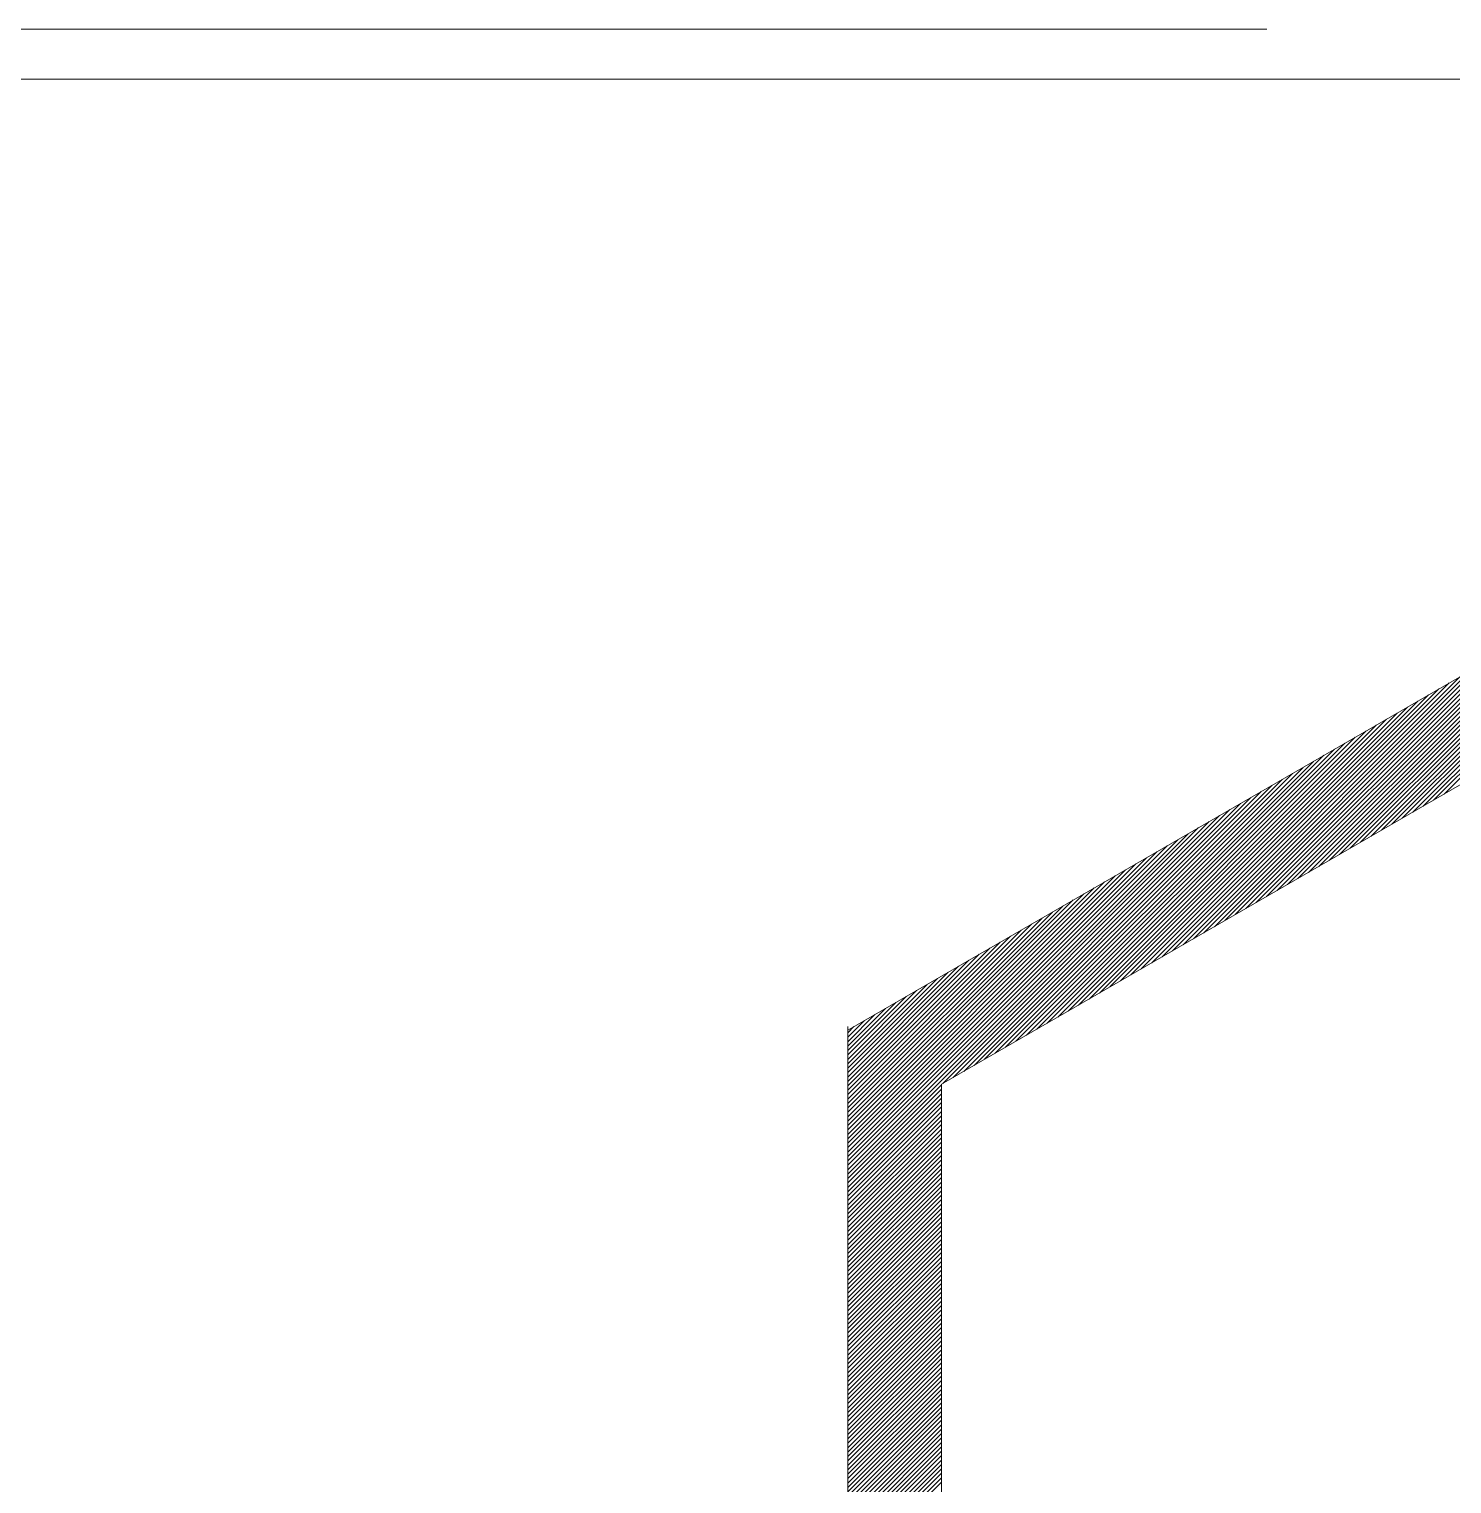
# Model space of a CAD drawing. Units: millimetres at full size. Extents: x -22551 to 92397, y -19340 to 14894.
# Drawn here: x 76727 to 77102.3, y -18619 to -18235.2 of the extents above; entities that cross this region are included whole.
import ezdxf

# ---------------------------------------------------------------- set-up
doc = ezdxf.new("R2010")
doc.units = ezdxf.units.MM
doc.header["$LTSCALE"] = 70
doc.linetypes.add('DOUBLE_CHAIN1', pattern=[8.8, 5, -1, 0.6, -0.6, 0.6, -1])
doc.layers.add('2-0_通芯', color=7, linetype='Continuous', lineweight=15)
doc.layers.add('8-0_9-1', color=7, linetype='Continuous', lineweight=15)

msp = doc.modelspace()

# ---------------------------------------------------------------- linework, layer by layer
at = {"layer": '2-0_通芯', "linetype": 'DOUBLE_CHAIN1'}
msp.add_line((75471.52, -18235.23), (92121.52, -18235.23), dxfattribs=at)
at = {"layer": '8-0_9-1'}
for p, q in [((44756.56, -18248.46), (92312.86, -18248.46)), ((76943.18, -18499.18), (77289.97, -18298.97)), ((76967.67, -18513.56), (77307.63, -18317.29)), ((77100.27, -18437.01), (77167.74, -18369.54)), ((77094.76, -18440.19), (77162.23, -18372.72)), ((77097.51, -18438.6), (77164.98, -18371.13)), ((77086.49, -18444.96), (77153.97, -18377.49)), ((77089.25, -18443.37), (77156.72, -18375.9)), ((77092, -18441.78), (77159.47, -18374.31)), ((77080.99, -18448.14), (77148.46, -18380.67)), ((77083.74, -18446.55), (77151.21, -18379.08)), ((77075.48, -18451.32), (77142.95, -18383.85)), ((77078.23, -18449.73), (77145.7, -18382.26)), ((77067.21, -18456.09), (77134.68, -18388.62)), ((77069.97, -18454.5), (77137.44, -18387.03)), ((77072.72, -18452.91), (77140.19, -18385.44)), ((77061.7, -18459.27), (77129.18, -18391.8)), ((77064.46, -18457.68), (77131.93, -18390.21)), ((77053.44, -18464.04), (77120.91, -18396.57)), ((77056.2, -18462.45), (77123.67, -18394.98)), ((77058.95, -18460.86), (77126.42, -18393.39)), ((77047.93, -18467.22), (77115.4, -18399.75)), ((77050.69, -18465.63), (77118.16, -18398.16)), ((77042.42, -18470.4), (77109.89, -18402.93)), ((77045.18, -18468.81), (77112.65, -18401.34)), ((77034.16, -18475.17), (77101.63, -18407.7)), ((77036.91, -18473.58), (77104.38, -18406.11)), ((77039.67, -18471.99), (77107.14, -18404.52)), ((77028.65, -18478.35), (77096.12, -18410.88)), ((77031.4, -18476.76), (77098.88, -18409.29)), ((77020.39, -18483.13), (77087.86, -18415.65)), ((77023.14, -18481.53), (77090.61, -18414.06)), ((77025.9, -18479.94), (77093.37, -18412.47)), ((77014.88, -18486.31), (77082.35, -18418.83)), ((77017.63, -18484.72), (77085.1, -18417.24)), ((77009.37, -18489.49), (77076.84, -18422.01)), ((77012.12, -18487.9), (77079.59, -18420.42)), ((77001.11, -18494.26), (77068.58, -18426.79)), ((77003.86, -18492.67), (77071.33, -18425.2)), ((77006.61, -18491.08), (77074.09, -18423.61)), ((76995.6, -18497.44), (77063.07, -18429.97)), ((76998.35, -18495.85), (77065.82, -18428.38)), ((76987.33, -18502.21), (77054.8, -18434.74)), ((76990.09, -18500.62), (77057.56, -18433.15)), ((76992.84, -18499.03), (77060.31, -18431.56)), ((76981.82, -18505.39), (77049.3, -18437.92)), ((76984.58, -18503.8), (77052.05, -18436.33)), ((76973.56, -18510.16), (77041.03, -18442.69)), ((76976.32, -18508.57), (77043.79, -18441.1)), ((76979.07, -18506.98), (77046.54, -18439.51)), ((76968.05, -18513.34), (77035.52, -18445.87)), ((76970.81, -18511.75), (77038.28, -18444.28)), ((76942.97, -18537.26), (77032.77, -18447.46)), ((76942.97, -18536.09), (77030.01, -18449.05)), ((76942.97, -18534.93), (77027.26, -18450.64)), ((76942.97, -18533.76), (77024.5, -18452.23)), ((76942.97, -18532.6), (77021.75, -18453.82)), ((76942.97, -18531.44), (77019, -18455.41)), ((76942.97, -18530.27), (77016.24, -18457)), ((76942.97, -18529.11), (77013.49, -18458.59)), ((76942.97, -18527.94), (77010.73, -18460.18)), ((76942.97, -18526.78), (77007.98, -18461.77)), ((76942.97, -18525.62), (77005.22, -18463.36)), ((76942.97, -18524.45), (77002.47, -18464.95)), ((76942.97, -18523.29), (76999.71, -18466.54)), ((76942.97, -18522.12), (76996.96, -18468.13)), ((76942.97, -18520.96), (76994.21, -18469.72)), ((76942.97, -18519.79), (76991.45, -18471.31)), ((76942.97, -18518.63), (76988.7, -18472.91)), ((76942.97, -18517.47), (76985.94, -18474.5)), ((76942.97, -18516.3), (76983.19, -18476.09)), ((76942.97, -18515.14), (76980.43, -18477.68)), ((76942.97, -18513.97), (76977.68, -18479.27)), ((76942.97, -18512.81), (76974.92, -18480.86)), ((76942.97, -18511.65), (76972.17, -18482.45)), ((76942.97, -18510.48), (76969.41, -18484.04)), ((76942.97, -18509.32), (76966.66, -18485.63)), ((76942.97, -18508.15), (76963.91, -18487.22)), ((76942.97, -18506.99), (76961.15, -18488.81)), ((76942.97, -18505.82), (76958.4, -18490.4)), ((76942.97, -18504.66), (76955.64, -18491.99)), ((76942.97, -18503.5), (76952.89, -18493.58)), ((76942.97, -18502.33), (76950.13, -18495.17)), ((76942.97, -18501.17), (76947.38, -18496.76)), ((76942.97, -18500), (76944.62, -18498.35)), ((76942.97, -18538.42), (76967.67, -18513.73)), ((76942.97, -18539.59), (76967.67, -18514.89)), ((76967.67, -18918.33), (76967.67, -18513.56)), ((76942.97, -18540.75), (76967.67, -18516.05)), ((76942.97, -18541.91), (76967.67, -18517.22)), ((76942.97, -18543.08), (76967.67, -18518.38)), ((76942.97, -18544.24), (76967.67, -18519.55)), ((76942.97, -18545.41), (76967.67, -18520.71)), ((76942.97, -18546.57), (76967.67, -18521.87)), ((76942.97, -18547.74), (76967.67, -18523.04)), ((76942.97, -18548.9), (76967.67, -18524.2)), ((76942.97, -18550.06), (76967.67, -18525.37)), ((76942.97, -18551.23), (76967.67, -18526.53)), ((76942.97, -18552.39), (76967.67, -18527.7)), ((76942.97, -18553.56), (76967.67, -18528.86)), ((76942.97, -18554.72), (76967.67, -18530.02)), ((76942.97, -18555.88), (76967.67, -18531.19)), ((76942.97, -18557.05), (76967.67, -18532.35)), ((76942.97, -18558.21), (76967.67, -18533.52)), ((76942.97, -18559.38), (76967.67, -18534.68)), ((76942.97, -18560.54), (76967.67, -18535.85)), ((76942.97, -18561.7), (76967.67, -18537.01)), ((76942.97, -18562.87), (76967.67, -18538.17)), ((76942.97, -18564.03), (76967.67, -18539.34)), ((76942.97, -18565.2), (76967.67, -18540.5)), ((76942.97, -18566.36), (76967.67, -18541.67)), ((76942.97, -18567.53), (76967.67, -18542.83)), ((76942.97, -18568.69), (76967.67, -18543.99)), ((76942.97, -18569.85), (76967.67, -18545.16)), ((76942.97, -18571.02), (76967.67, -18546.32)), ((76942.97, -18572.18), (76967.67, -18547.49)), ((76942.97, -18573.35), (76967.67, -18548.65)), ((76942.97, -18574.51), (76967.67, -18549.81)), ((76942.97, -18575.68), (76967.67, -18550.98)), ((76942.97, -18576.84), (76967.67, -18552.14)), ((76942.97, -18578), (76967.67, -18553.31)), ((76942.97, -18579.17), (76967.67, -18554.47)), ((76942.97, -18580.33), (76967.67, -18555.64)), ((76942.97, -18581.5), (76967.67, -18556.8)), ((76942.97, -18582.66), (76967.67, -18557.96)), ((76942.97, -18583.82), (76967.67, -18559.13)), ((76942.97, -18584.99), (76967.67, -18560.29)), ((76942.97, -18586.15), (76967.67, -18561.46)), ((76942.97, -18587.32), (76967.67, -18562.62)), ((76942.97, -18588.48), (76967.67, -18563.79)), ((76942.97, -18589.65), (76967.67, -18564.95)), ((76942.97, -18590.81), (76967.67, -18566.11)), ((76942.97, -18591.97), (76967.67, -18567.28)), ((76942.97, -18593.14), (76967.67, -18568.44)), ((76942.97, -18594.3), (76967.67, -18569.61)), ((76942.97, -18595.47), (76967.67, -18570.77)), ((76942.97, -18596.63), (76967.67, -18571.93)), ((76942.97, -18597.79), (76967.67, -18573.1)), ((76942.97, -18598.96), (76967.67, -18574.26)), ((76942.97, -18600.12), (76967.67, -18575.43)), ((76942.97, -18601.29), (76967.67, -18576.59)), ((76942.97, -18602.45), (76967.67, -18577.76)), ((76942.97, -18603.62), (76967.67, -18578.92)), ((76942.97, -18604.78), (76967.67, -18580.08)), ((76942.97, -18605.94), (76967.67, -18581.25)), ((76942.97, -18607.11), (76967.67, -18582.41)), ((76942.97, -18608.27), (76967.67, -18583.58)), ((76942.97, -18609.44), (76967.67, -18584.74)), ((76942.97, -18610.6), (76967.67, -18585.9)), ((76942.97, -18611.77), (76967.67, -18587.07)), ((76942.97, -18612.93), (76967.67, -18588.23)), ((76942.97, -18614.09), (76967.67, -18589.4)), ((76942.97, -18615.26), (76967.67, -18590.56)), ((76942.97, -18616.42), (76967.67, -18591.73)), ((76942.97, -18617.59), (76967.67, -18592.89)), ((76942.97, -18618.75), (76967.67, -18594.05)), ((76942.97, -18619.91), (76967.67, -18595.22)), ((76942.97, -18621.08), (76967.67, -18596.38)), ((76942.97, -18622.24), (76967.67, -18597.55)), ((76942.97, -18623.41), (76967.67, -18598.71)), ((76942.97, -18624.57), (76967.67, -18599.87)), ((76942.97, -18625.73), (76967.67, -18601.04)), ((76942.97, -18626.9), (76967.67, -18602.2)), ((76942.97, -18628.06), (76967.67, -18603.37)), ((76942.97, -18629.23), (76967.67, -18604.53)), ((76942.97, -18630.39), (76967.67, -18605.7)), ((76942.97, -18631.56), (76967.67, -18606.86)), ((76942.97, -18632.72), (76967.67, -18608.02)), ((76942.97, -18633.88), (76967.67, -18609.19)), ((76942.97, -18635.05), (76967.67, -18610.35)), ((76942.97, -18636.21), (76967.67, -18611.52)), ((76942.97, -18637.38), (76967.67, -18612.68)), ((76942.97, -18638.54), (76967.67, -18613.84)), ((76942.97, -18639.71), (76967.67, -18615.01)), ((76942.97, -18640.87), (76967.67, -18616.17)), ((76942.97, -18642.03), (76967.67, -18617.34)), ((76942.97, -18643.2), (76967.67, -18618.5))]:
    msp.add_line(p, q, dxfattribs=at)
msp.add_lwpolyline([(77307.63, -19128.86), (76942.97, -18918.33), (76942.97, -18498.28)], dxfattribs=at)

doc.saveas('drawing.dxf')
